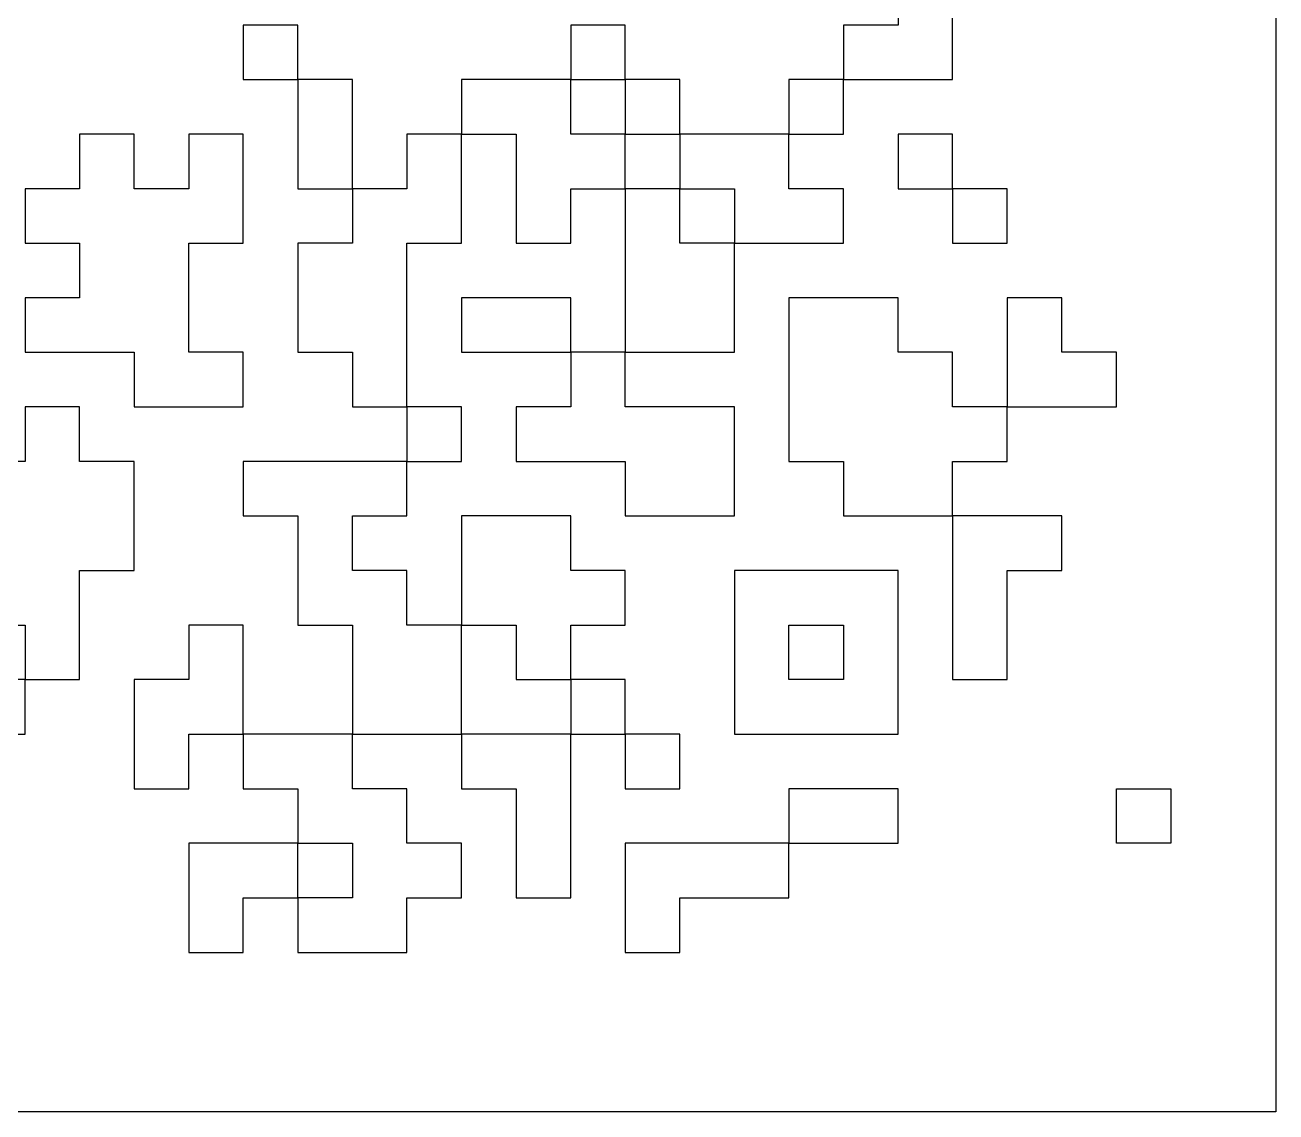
# Model space of a CAD drawing. Header units: millimetres. Extents: x -49.6 to 28.4, y -1.8 to 76.2.
# Drawn here: x -20.09 to 28.43, y -1.79 to 40.39 of the extents above; entities that cross this region are included whole.
import ezdxf

# ---------------------------------------------------------------- set-up
doc = ezdxf.new("R2010")
doc.units = ezdxf.units.MM
doc.header["$MEASUREMENT"] = 0
doc.layers.add('Layer 1', color=7, linetype='Continuous')

msp = doc.modelspace()

# ---------------------------------------------------------------- linework, layer by layer
at = {"layer": 'Layer 1', "color": 35}
for points, knots in [([(-49.5668, -1.7899), (-49.5668, -1.7899), (28.4332, -1.7899), (28.4332, -1.7899), (28.4332, -1.7899), (28.4332, -1.7899), (28.4332, 76.2101), (28.4332, 76.2101), (28.4332, 76.2101), (28.4332, 76.2101), (-49.5668, 76.2101), (-49.5668, 76.2101), (-49.5668, 76.2101), (-49.5668, 76.2101), (-49.5668, -1.7899), (-49.5668, -1.7899)], [0, 0, 0, 0, 0.2, 0.2, 0.2, 0.2, 0.4, 0.4, 0.4, 0.4, 0.6, 0.6, 0.6, 0.6, 1, 1, 1, 1]), ([(11.6582, 40.385), (11.6582, 40.385), (13.7749, 40.385), (13.7749, 40.385), (13.7749, 40.385), (13.7749, 40.385), (13.7749, 42.5017), (13.7749, 42.5017), (13.7749, 42.5017), (13.7749, 42.5017), (13.7749, 44.6184), (13.7749, 44.6184), (13.7749, 44.6184), (13.7749, 44.6184), (15.8915, 44.6184), (15.8915, 44.6184), (15.8915, 44.6184), (15.8915, 44.6184), (15.8916, 44.6184), (15.8916, 44.6184), (15.8916, 44.6184), (15.8916, 44.6184), (18.0082, 44.6184), (18.0082, 44.6184), (18.0082, 44.6184), (18.0082, 44.6184), (18.0082, 42.5017), (18.0082, 42.5017), (18.0082, 42.5017), (18.0082, 42.5017), (15.8915, 42.5017), (15.8915, 42.5017), (15.8915, 42.5017), (15.8915, 42.5017), (15.8915, 40.3851), (15.8915, 40.3851), (15.8915, 40.3851), (15.8915, 40.3851), (15.8915, 40.385), (15.8915, 40.385), (15.8915, 40.385), (15.8915, 40.385), (15.8915, 38.2684), (15.8915, 38.2684), (15.8915, 38.2684), (15.8915, 38.2684), (13.7749, 38.2684), (13.7749, 38.2684), (13.7749, 38.2684), (13.7749, 38.2684), (11.6582, 38.2684), (11.6582, 38.2684), (11.6582, 38.2684), (11.6582, 38.2684), (11.6582, 40.385), (11.6582, 40.385)], [0, 0, 0, 0, 0.0666667, 0.0666667, 0.0666667, 0.0666667, 0.1333333, 0.1333333, 0.1333333, 0.1333333, 0.2, 0.2, 0.2, 0.2, 0.2666667, 0.2666667, 0.2666667, 0.2666667, 0.3333333, 0.3333333, 0.3333333, 0.3333333, 0.4, 0.4, 0.4, 0.4, 0.4666667, 0.4666667, 0.4666667, 0.4666667, 0.5333333, 0.5333333, 0.5333333, 0.5333333, 0.6, 0.6, 0.6, 0.6, 0.6666667, 0.6666667, 0.6666667, 0.6666667, 0.7333333, 0.7333333, 0.7333333, 0.7333333, 0.8, 0.8, 0.8, 0.8, 0.8666667, 0.8666667, 0.8666667, 0.8666667, 1, 1, 1, 1]), ([(-11.6251, 40.385), (-11.6251, 40.385), (-9.5085, 40.385), (-9.5085, 40.385), (-9.5085, 40.385), (-9.5085, 40.385), (-9.5085, 38.2684), (-9.5085, 38.2684), (-9.5085, 38.2684), (-9.5085, 38.2684), (-11.6251, 38.2684), (-11.6251, 38.2684), (-11.6251, 38.2684), (-11.6251, 38.2684), (-11.6251, 40.385), (-11.6251, 40.385)], [0, 0, 0, 0, 0.2, 0.2, 0.2, 0.2, 0.4, 0.4, 0.4, 0.4, 0.6, 0.6, 0.6, 0.6, 1, 1, 1, 1]), ([(1.0749, 40.385), (1.0749, 40.385), (3.1915, 40.385), (3.1915, 40.385), (3.1915, 40.385), (3.1915, 40.385), (3.1915, 38.2684), (3.1915, 38.2684), (3.1915, 38.2684), (3.1915, 38.2684), (1.0749, 38.2684), (1.0749, 38.2684), (1.0749, 38.2684), (1.0749, 38.2684), (1.0749, 40.385), (1.0749, 40.385)], [0, 0, 0, 0, 0.2, 0.2, 0.2, 0.2, 0.4, 0.4, 0.4, 0.4, 0.6, 0.6, 0.6, 0.6, 1, 1, 1, 1]), ([(-9.5084, 38.2684), (-9.5084, 38.2684), (-7.3918, 38.2684), (-7.3918, 38.2684), (-7.3918, 38.2684), (-7.3918, 38.2684), (-7.3918, 36.1518), (-7.3918, 36.1518), (-7.3918, 36.1518), (-7.3918, 36.1518), (-7.3918, 36.1517), (-7.3918, 36.1517), (-7.3918, 36.1517), (-7.3918, 36.1517), (-7.3918, 34.0351), (-7.3918, 34.0351), (-7.3918, 34.0351), (-7.3918, 34.0351), (-9.5084, 34.0351), (-9.5084, 34.0351), (-9.5084, 34.0351), (-9.5084, 34.0351), (-9.5084, 36.1517), (-9.5084, 36.1517), (-9.5084, 36.1517), (-9.5084, 36.1517), (-9.5084, 36.1518), (-9.5084, 36.1518), (-9.5084, 36.1518), (-9.5084, 36.1518), (-9.5084, 38.2684), (-9.5084, 38.2684)], [0, 0, 0, 0, 0.1111111, 0.1111111, 0.1111111, 0.1111111, 0.2222222, 0.2222222, 0.2222222, 0.2222222, 0.3333333, 0.3333333, 0.3333333, 0.3333333, 0.4444444, 0.4444444, 0.4444444, 0.4444444, 0.5555556, 0.5555556, 0.5555556, 0.5555556, 0.6666667, 0.6666667, 0.6666667, 0.6666667, 0.7777778, 0.7777778, 0.7777778, 0.7777778, 1, 1, 1, 1]), ([(-3.1584, 38.2684), (-3.1584, 38.2684), (-1.0418, 38.2684), (-1.0418, 38.2684), (-1.0418, 38.2684), (-1.0418, 38.2684), (1.0749, 38.2684), (1.0749, 38.2684), (1.0749, 38.2684), (1.0749, 38.2684), (1.0749, 36.1517), (1.0749, 36.1517), (1.0749, 36.1517), (1.0749, 36.1517), (3.1915, 36.1517), (3.1915, 36.1517), (3.1915, 36.1517), (3.1915, 36.1517), (3.1915, 34.0351), (3.1915, 34.0351), (3.1915, 34.0351), (3.1915, 34.0351), (1.0749, 34.0351), (1.0749, 34.0351), (1.0749, 34.0351), (1.0749, 34.0351), (1.0749, 31.9184), (1.0749, 31.9184), (1.0749, 31.9184), (1.0749, 31.9184), (-1.0418, 31.9184), (-1.0418, 31.9184), (-1.0418, 31.9184), (-1.0418, 31.9184), (-1.0418, 34.0351), (-1.0418, 34.0351), (-1.0418, 34.0351), (-1.0418, 34.0351), (-1.0418, 36.1518), (-1.0418, 36.1518), (-1.0418, 36.1518), (-1.0418, 36.1518), (-3.1584, 36.1518), (-3.1584, 36.1518), (-3.1584, 36.1518), (-3.1584, 36.1518), (-3.1584, 38.2684), (-3.1584, 38.2684)], [0, 0, 0, 0, 0.0769231, 0.0769231, 0.0769231, 0.0769231, 0.1538462, 0.1538462, 0.1538462, 0.1538462, 0.2307692, 0.2307692, 0.2307692, 0.2307692, 0.3076923, 0.3076923, 0.3076923, 0.3076923, 0.3846154, 0.3846154, 0.3846154, 0.3846154, 0.4615385, 0.4615385, 0.4615385, 0.4615385, 0.5384615, 0.5384615, 0.5384615, 0.5384615, 0.6153846, 0.6153846, 0.6153846, 0.6153846, 0.6923077, 0.6923077, 0.6923077, 0.6923077, 0.7692308, 0.7692308, 0.7692308, 0.7692308, 0.8461538, 0.8461538, 0.8461538, 0.8461538, 1, 1, 1, 1]), ([(3.1916, 38.2684), (3.1916, 38.2684), (5.3082, 38.2684), (5.3082, 38.2684), (5.3082, 38.2684), (5.3082, 38.2684), (5.3082, 36.1518), (5.3082, 36.1518), (5.3082, 36.1518), (5.3082, 36.1518), (3.1916, 36.1518), (3.1916, 36.1518), (3.1916, 36.1518), (3.1916, 36.1518), (3.1916, 38.2684), (3.1916, 38.2684)], [0, 0, 0, 0, 0.2, 0.2, 0.2, 0.2, 0.4, 0.4, 0.4, 0.4, 0.6, 0.6, 0.6, 0.6, 1, 1, 1, 1]), ([(11.6582, 38.2684), (11.6582, 38.2684), (11.6582, 36.1518), (11.6582, 36.1518), (11.6582, 36.1518), (11.6582, 36.1518), (9.5416, 36.1518), (9.5416, 36.1518), (9.5416, 36.1518), (9.5416, 36.1518), (9.5416, 38.2684), (9.5416, 38.2684), (9.5416, 38.2684), (9.5416, 38.2684), (11.6582, 38.2684), (11.6582, 38.2684)], [0, 0, 0, 0, 0.2, 0.2, 0.2, 0.2, 0.4, 0.4, 0.4, 0.4, 0.6, 0.6, 0.6, 0.6, 1, 1, 1, 1]), ([(-20.0917, 29.8017), (-20.0917, 29.8017), (-17.9751, 29.8017), (-17.9751, 29.8017), (-17.9751, 29.8017), (-17.9751, 29.8017), (-17.9751, 31.9184), (-17.9751, 31.9184), (-17.9751, 31.9184), (-17.9751, 31.9184), (-20.0917, 31.9184), (-20.0917, 31.9184), (-20.0917, 31.9184), (-20.0917, 31.9184), (-20.0917, 34.0351), (-20.0917, 34.0351), (-20.0917, 34.0351), (-20.0917, 34.0351), (-17.9751, 34.0351), (-17.9751, 34.0351), (-17.9751, 34.0351), (-17.9751, 34.0351), (-17.9751, 36.1517), (-17.9751, 36.1517), (-17.9751, 36.1517), (-17.9751, 36.1517), (-15.8584, 36.1517), (-15.8584, 36.1517), (-15.8584, 36.1517), (-15.8584, 36.1517), (-15.8584, 34.0351), (-15.8584, 34.0351), (-15.8584, 34.0351), (-15.8584, 34.0351), (-13.7417, 34.0351), (-13.7417, 34.0351), (-13.7417, 34.0351), (-13.7417, 34.0351), (-13.7417, 36.1517), (-13.7417, 36.1517), (-13.7417, 36.1517), (-13.7417, 36.1517), (-11.6251, 36.1517), (-11.6251, 36.1517), (-11.6251, 36.1517), (-11.6251, 36.1517), (-11.6251, 34.0351), (-11.6251, 34.0351), (-11.6251, 34.0351), (-11.6251, 34.0351), (-11.6251, 31.9184), (-11.6251, 31.9184), (-11.6251, 31.9184), (-11.6251, 31.9184), (-13.7418, 31.9184), (-13.7418, 31.9184), (-13.7418, 31.9184), (-13.7418, 31.9184), (-13.7418, 29.8018), (-13.7418, 29.8018), (-13.7418, 29.8018), (-13.7418, 29.8018), (-13.7418, 29.8017), (-13.7418, 29.8017), (-13.7418, 29.8017), (-13.7418, 29.8017), (-13.7418, 27.6851), (-13.7418, 27.6851), (-13.7418, 27.6851), (-13.7418, 27.6851), (-11.6251, 27.6851), (-11.6251, 27.6851), (-11.6251, 27.6851), (-11.6251, 27.6851), (-11.6251, 25.5684), (-11.6251, 25.5684), (-11.6251, 25.5684), (-11.6251, 25.5684), (-13.7417, 25.5684), (-13.7417, 25.5684), (-13.7417, 25.5684), (-13.7417, 25.5684), (-13.7418, 25.5684), (-13.7418, 25.5684), (-13.7418, 25.5684), (-13.7418, 25.5684), (-15.8584, 25.5684), (-15.8584, 25.5684), (-15.8584, 25.5684), (-15.8584, 25.5684), (-15.8584, 27.6851), (-15.8584, 27.6851), (-15.8584, 27.6851), (-15.8584, 27.6851), (-17.9751, 27.6851), (-17.9751, 27.6851), (-17.9751, 27.6851), (-17.9751, 27.6851), (-20.0917, 27.6851), (-20.0917, 27.6851), (-20.0917, 27.6851), (-20.0917, 27.6851), (-20.0917, 29.8017), (-20.0917, 29.8017)], [0, 0, 0, 0, 0.037037, 0.037037, 0.037037, 0.037037, 0.0740741, 0.0740741, 0.0740741, 0.0740741, 0.1111111, 0.1111111, 0.1111111, 0.1111111, 0.1481481, 0.1481481, 0.1481481, 0.1481481, 0.1851852, 0.1851852, 0.1851852, 0.1851852, 0.2222222, 0.2222222, 0.2222222, 0.2222222, 0.2592593, 0.2592593, 0.2592593, 0.2592593, 0.2962963, 0.2962963, 0.2962963, 0.2962963, 0.3333333, 0.3333333, 0.3333333, 0.3333333, 0.3703704, 0.3703704, 0.3703704, 0.3703704, 0.4074074, 0.4074074, 0.4074074, 0.4074074, 0.4444444, 0.4444444, 0.4444444, 0.4444444, 0.4814815, 0.4814815, 0.4814815, 0.4814815, 0.5185185, 0.5185185, 0.5185185, 0.5185185, 0.5555556, 0.5555556, 0.5555556, 0.5555556, 0.5925926, 0.5925926, 0.5925926, 0.5925926, 0.6296296, 0.6296296, 0.6296296, 0.6296296, 0.6666667, 0.6666667, 0.6666667, 0.6666667, 0.7037037, 0.7037037, 0.7037037, 0.7037037, 0.7407407, 0.7407407, 0.7407407, 0.7407407, 0.7777778, 0.7777778, 0.7777778, 0.7777778, 0.8148148, 0.8148148, 0.8148148, 0.8148148, 0.8518519, 0.8518519, 0.8518519, 0.8518519, 0.8888889, 0.8888889, 0.8888889, 0.8888889, 0.9259259, 0.9259259, 0.9259259, 0.9259259, 1, 1, 1, 1]), ([(-9.5084, 31.9184), (-9.5084, 31.9184), (-7.3918, 31.9184), (-7.3918, 31.9184), (-7.3918, 31.9184), (-7.3918, 31.9184), (-7.3918, 34.0351), (-7.3918, 34.0351), (-7.3918, 34.0351), (-7.3918, 34.0351), (-5.2751, 34.0351), (-5.2751, 34.0351), (-5.2751, 34.0351), (-5.2751, 34.0351), (-5.2751, 36.1517), (-5.2751, 36.1517), (-5.2751, 36.1517), (-5.2751, 36.1517), (-3.1585, 36.1517), (-3.1585, 36.1517), (-3.1585, 36.1517), (-3.1585, 36.1517), (-3.1585, 34.0351), (-3.1585, 34.0351), (-3.1585, 34.0351), (-3.1585, 34.0351), (-3.1585, 31.9184), (-3.1585, 31.9184), (-3.1585, 31.9184), (-3.1585, 31.9184), (-5.2751, 31.9184), (-5.2751, 31.9184), (-5.2751, 31.9184), (-5.2751, 31.9184), (-5.2751, 29.8018), (-5.2751, 29.8018), (-5.2751, 29.8018), (-5.2751, 29.8018), (-5.2751, 29.8017), (-5.2751, 29.8017), (-5.2751, 29.8017), (-5.2751, 29.8017), (-5.2751, 27.6851), (-5.2751, 27.6851), (-5.2751, 27.6851), (-5.2751, 27.6851), (-5.2751, 25.5684), (-5.2751, 25.5684), (-5.2751, 25.5684), (-5.2751, 25.5684), (-7.3918, 25.5684), (-7.3918, 25.5684), (-7.3918, 25.5684), (-7.3918, 25.5684), (-7.3918, 27.6851), (-7.3918, 27.6851), (-7.3918, 27.6851), (-7.3918, 27.6851), (-9.5084, 27.6851), (-9.5084, 27.6851), (-9.5084, 27.6851), (-9.5084, 27.6851), (-9.5084, 29.8017), (-9.5084, 29.8017), (-9.5084, 29.8017), (-9.5084, 29.8017), (-9.5084, 29.8018), (-9.5084, 29.8018), (-9.5084, 29.8018), (-9.5084, 29.8018), (-9.5084, 31.9184), (-9.5084, 31.9184)], [0, 0, 0, 0, 0.0526316, 0.0526316, 0.0526316, 0.0526316, 0.1052632, 0.1052632, 0.1052632, 0.1052632, 0.1578947, 0.1578947, 0.1578947, 0.1578947, 0.2105263, 0.2105263, 0.2105263, 0.2105263, 0.2631579, 0.2631579, 0.2631579, 0.2631579, 0.3157895, 0.3157895, 0.3157895, 0.3157895, 0.3684211, 0.3684211, 0.3684211, 0.3684211, 0.4210526, 0.4210526, 0.4210526, 0.4210526, 0.4736842, 0.4736842, 0.4736842, 0.4736842, 0.5263158, 0.5263158, 0.5263158, 0.5263158, 0.5789474, 0.5789474, 0.5789474, 0.5789474, 0.6315789, 0.6315789, 0.6315789, 0.6315789, 0.6842105, 0.6842105, 0.6842105, 0.6842105, 0.7368421, 0.7368421, 0.7368421, 0.7368421, 0.7894737, 0.7894737, 0.7894737, 0.7894737, 0.8421053, 0.8421053, 0.8421053, 0.8421053, 0.8947368, 0.8947368, 0.8947368, 0.8947368, 1, 1, 1, 1]), ([(9.5415, 36.1517), (9.5415, 36.1517), (9.5415, 34.0351), (9.5415, 34.0351), (9.5415, 34.0351), (9.5415, 34.0351), (11.6582, 34.0351), (11.6582, 34.0351), (11.6582, 34.0351), (11.6582, 34.0351), (11.6582, 31.9184), (11.6582, 31.9184), (11.6582, 31.9184), (11.6582, 31.9184), (9.5416, 31.9184), (9.5416, 31.9184), (9.5416, 31.9184), (9.5416, 31.9184), (9.5415, 31.9184), (9.5415, 31.9184), (9.5415, 31.9184), (9.5415, 31.9184), (7.4249, 31.9184), (7.4249, 31.9184), (7.4249, 31.9184), (7.4249, 31.9184), (7.4249, 34.0351), (7.4249, 34.0351), (7.4249, 34.0351), (7.4249, 34.0351), (5.3082, 34.0351), (5.3082, 34.0351), (5.3082, 34.0351), (5.3082, 34.0351), (5.3082, 36.1517), (5.3082, 36.1517), (5.3082, 36.1517), (5.3082, 36.1517), (7.4249, 36.1517), (7.4249, 36.1517), (7.4249, 36.1517), (7.4249, 36.1517), (9.5415, 36.1517), (9.5415, 36.1517)], [0, 0, 0, 0, 0.0833333, 0.0833333, 0.0833333, 0.0833333, 0.1666667, 0.1666667, 0.1666667, 0.1666667, 0.25, 0.25, 0.25, 0.25, 0.3333333, 0.3333333, 0.3333333, 0.3333333, 0.4166667, 0.4166667, 0.4166667, 0.4166667, 0.5, 0.5, 0.5, 0.5, 0.5833333, 0.5833333, 0.5833333, 0.5833333, 0.6666667, 0.6666667, 0.6666667, 0.6666667, 0.75, 0.75, 0.75, 0.75, 0.8333333, 0.8333333, 0.8333333, 0.8333333, 1, 1, 1, 1]), ([(13.7749, 36.1517), (13.7749, 36.1517), (15.8915, 36.1517), (15.8915, 36.1517), (15.8915, 36.1517), (15.8915, 36.1517), (15.8915, 34.0351), (15.8915, 34.0351), (15.8915, 34.0351), (15.8915, 34.0351), (13.7749, 34.0351), (13.7749, 34.0351), (13.7749, 34.0351), (13.7749, 34.0351), (13.7749, 36.1517), (13.7749, 36.1517)], [0, 0, 0, 0, 0.2, 0.2, 0.2, 0.2, 0.4, 0.4, 0.4, 0.4, 0.6, 0.6, 0.6, 0.6, 1, 1, 1, 1]), ([(5.3082, 34.0351), (5.3082, 34.0351), (5.3082, 31.9184), (5.3082, 31.9184), (5.3082, 31.9184), (5.3082, 31.9184), (7.4249, 31.9184), (7.4249, 31.9184), (7.4249, 31.9184), (7.4249, 31.9184), (7.4249, 29.8018), (7.4249, 29.8018), (7.4249, 29.8018), (7.4249, 29.8018), (7.4249, 29.8017), (7.4249, 29.8017), (7.4249, 29.8017), (7.4249, 29.8017), (7.4249, 27.6851), (7.4249, 27.6851), (7.4249, 27.6851), (7.4249, 27.6851), (5.3082, 27.6851), (5.3082, 27.6851), (5.3082, 27.6851), (5.3082, 27.6851), (3.1916, 27.6851), (3.1916, 27.6851), (3.1916, 27.6851), (3.1916, 27.6851), (3.1916, 29.8017), (3.1916, 29.8017), (3.1916, 29.8017), (3.1916, 29.8017), (3.1916, 29.8018), (3.1916, 29.8018), (3.1916, 29.8018), (3.1916, 29.8018), (3.1916, 31.9184), (3.1916, 31.9184), (3.1916, 31.9184), (3.1916, 31.9184), (3.1916, 34.0351), (3.1916, 34.0351), (3.1916, 34.0351), (3.1916, 34.0351), (5.3082, 34.0351), (5.3082, 34.0351)], [0, 0, 0, 0, 0.0769231, 0.0769231, 0.0769231, 0.0769231, 0.1538462, 0.1538462, 0.1538462, 0.1538462, 0.2307692, 0.2307692, 0.2307692, 0.2307692, 0.3076923, 0.3076923, 0.3076923, 0.3076923, 0.3846154, 0.3846154, 0.3846154, 0.3846154, 0.4615385, 0.4615385, 0.4615385, 0.4615385, 0.5384615, 0.5384615, 0.5384615, 0.5384615, 0.6153846, 0.6153846, 0.6153846, 0.6153846, 0.6923077, 0.6923077, 0.6923077, 0.6923077, 0.7692308, 0.7692308, 0.7692308, 0.7692308, 0.8461538, 0.8461538, 0.8461538, 0.8461538, 1, 1, 1, 1]), ([(15.8916, 34.0351), (15.8916, 34.0351), (18.0082, 34.0351), (18.0082, 34.0351), (18.0082, 34.0351), (18.0082, 34.0351), (18.0082, 31.9184), (18.0082, 31.9184), (18.0082, 31.9184), (18.0082, 31.9184), (15.8916, 31.9184), (15.8916, 31.9184), (15.8916, 31.9184), (15.8916, 31.9184), (15.8916, 34.0351), (15.8916, 34.0351)], [0, 0, 0, 0, 0.2, 0.2, 0.2, 0.2, 0.4, 0.4, 0.4, 0.4, 0.6, 0.6, 0.6, 0.6, 1, 1, 1, 1]), ([(1.0749, 29.8017), (1.0749, 29.8017), (1.0749, 27.6851), (1.0749, 27.6851), (1.0749, 27.6851), (1.0749, 27.6851), (-1.0418, 27.6851), (-1.0418, 27.6851), (-1.0418, 27.6851), (-1.0418, 27.6851), (-3.1584, 27.6851), (-3.1584, 27.6851), (-3.1584, 27.6851), (-3.1584, 27.6851), (-3.1584, 29.8017), (-3.1584, 29.8017), (-3.1584, 29.8017), (-3.1584, 29.8017), (-1.0418, 29.8017), (-1.0418, 29.8017), (-1.0418, 29.8017), (-1.0418, 29.8017), (1.0749, 29.8017), (1.0749, 29.8017)], [0, 0, 0, 0, 0.1428571, 0.1428571, 0.1428571, 0.1428571, 0.2857143, 0.2857143, 0.2857143, 0.2857143, 0.4285714, 0.4285714, 0.4285714, 0.4285714, 0.5714286, 0.5714286, 0.5714286, 0.5714286, 0.7142857, 0.7142857, 0.7142857, 0.7142857, 1, 1, 1, 1]), ([(9.5416, 29.8017), (9.5416, 29.8017), (11.6582, 29.8017), (11.6582, 29.8017), (11.6582, 29.8017), (11.6582, 29.8017), (13.7749, 29.8017), (13.7749, 29.8017), (13.7749, 29.8017), (13.7749, 29.8017), (13.7749, 27.6851), (13.7749, 27.6851), (13.7749, 27.6851), (13.7749, 27.6851), (15.8915, 27.6851), (15.8915, 27.6851), (15.8915, 27.6851), (15.8915, 27.6851), (15.8915, 25.5684), (15.8915, 25.5684), (15.8915, 25.5684), (15.8915, 25.5684), (18.0082, 25.5684), (18.0082, 25.5684), (18.0082, 25.5684), (18.0082, 25.5684), (18.0082, 23.4518), (18.0082, 23.4518), (18.0082, 23.4518), (18.0082, 23.4518), (15.8915, 23.4518), (15.8915, 23.4518), (15.8915, 23.4518), (15.8915, 23.4518), (15.8915, 21.3351), (15.8915, 21.3351), (15.8915, 21.3351), (15.8915, 21.3351), (13.7749, 21.3351), (13.7749, 21.3351), (13.7749, 21.3351), (13.7749, 21.3351), (11.6582, 21.3351), (11.6582, 21.3351), (11.6582, 21.3351), (11.6582, 21.3351), (11.6582, 23.4518), (11.6582, 23.4518), (11.6582, 23.4518), (11.6582, 23.4518), (9.5416, 23.4518), (9.5416, 23.4518), (9.5416, 23.4518), (9.5416, 23.4518), (9.5416, 25.5684), (9.5416, 25.5684), (9.5416, 25.5684), (9.5416, 25.5684), (9.5416, 27.6851), (9.5416, 27.6851), (9.5416, 27.6851), (9.5416, 27.6851), (9.5416, 29.8017), (9.5416, 29.8017)], [0, 0, 0, 0, 0.0588235, 0.0588235, 0.0588235, 0.0588235, 0.1176471, 0.1176471, 0.1176471, 0.1176471, 0.1764706, 0.1764706, 0.1764706, 0.1764706, 0.2352941, 0.2352941, 0.2352941, 0.2352941, 0.2941176, 0.2941176, 0.2941176, 0.2941176, 0.3529412, 0.3529412, 0.3529412, 0.3529412, 0.4117647, 0.4117647, 0.4117647, 0.4117647, 0.4705882, 0.4705882, 0.4705882, 0.4705882, 0.5294118, 0.5294118, 0.5294118, 0.5294118, 0.5882353, 0.5882353, 0.5882353, 0.5882353, 0.6470588, 0.6470588, 0.6470588, 0.6470588, 0.7058824, 0.7058824, 0.7058824, 0.7058824, 0.7647059, 0.7647059, 0.7647059, 0.7647059, 0.8235294, 0.8235294, 0.8235294, 0.8235294, 0.8823529, 0.8823529, 0.8823529, 0.8823529, 1, 1, 1, 1]), ([(18.0082, 29.8017), (18.0082, 29.8017), (20.1248, 29.8017), (20.1248, 29.8017), (20.1248, 29.8017), (20.1248, 29.8017), (20.1248, 27.6851), (20.1248, 27.6851), (20.1248, 27.6851), (20.1248, 27.6851), (22.2415, 27.6851), (22.2415, 27.6851), (22.2415, 27.6851), (22.2415, 27.6851), (22.2415, 25.5684), (22.2415, 25.5684), (22.2415, 25.5684), (22.2415, 25.5684), (20.1249, 25.5684), (20.1249, 25.5684), (20.1249, 25.5684), (20.1249, 25.5684), (20.1248, 25.5684), (20.1248, 25.5684), (20.1248, 25.5684), (20.1248, 25.5684), (18.0082, 25.5684), (18.0082, 25.5684), (18.0082, 25.5684), (18.0082, 25.5684), (18.0082, 27.6851), (18.0082, 27.6851), (18.0082, 27.6851), (18.0082, 27.6851), (18.0082, 29.8017), (18.0082, 29.8017)], [0, 0, 0, 0, 0.1, 0.1, 0.1, 0.1, 0.2, 0.2, 0.2, 0.2, 0.3, 0.3, 0.3, 0.3, 0.4, 0.4, 0.4, 0.4, 0.5, 0.5, 0.5, 0.5, 0.6, 0.6, 0.6, 0.6, 0.7, 0.7, 0.7, 0.7, 0.8, 0.8, 0.8, 0.8, 1, 1, 1, 1]), ([(-1.0418, 25.5684), (-1.0418, 25.5684), (1.0749, 25.5684), (1.0749, 25.5684), (1.0749, 25.5684), (1.0749, 25.5684), (1.0749, 27.6851), (1.0749, 27.6851), (1.0749, 27.6851), (1.0749, 27.6851), (3.1915, 27.6851), (3.1915, 27.6851), (3.1915, 27.6851), (3.1915, 27.6851), (3.1915, 25.5684), (3.1915, 25.5684), (3.1915, 25.5684), (3.1915, 25.5684), (5.3082, 25.5684), (5.3082, 25.5684), (5.3082, 25.5684), (5.3082, 25.5684), (7.4249, 25.5684), (7.4249, 25.5684), (7.4249, 25.5684), (7.4249, 25.5684), (7.4249, 23.4518), (7.4249, 23.4518), (7.4249, 23.4518), (7.4249, 23.4518), (7.4249, 23.4517), (7.4249, 23.4517), (7.4249, 23.4517), (7.4249, 23.4517), (7.4249, 21.3351), (7.4249, 21.3351), (7.4249, 21.3351), (7.4249, 21.3351), (5.3082, 21.3351), (5.3082, 21.3351), (5.3082, 21.3351), (5.3082, 21.3351), (3.1916, 21.3351), (3.1916, 21.3351), (3.1916, 21.3351), (3.1916, 21.3351), (3.1916, 23.4518), (3.1916, 23.4518), (3.1916, 23.4518), (3.1916, 23.4518), (1.0749, 23.4518), (1.0749, 23.4518), (1.0749, 23.4518), (1.0749, 23.4518), (-1.0418, 23.4518), (-1.0418, 23.4518), (-1.0418, 23.4518), (-1.0418, 23.4518), (-1.0418, 25.5684), (-1.0418, 25.5684)], [0, 0, 0, 0, 0.0625, 0.0625, 0.0625, 0.0625, 0.125, 0.125, 0.125, 0.125, 0.1875, 0.1875, 0.1875, 0.1875, 0.25, 0.25, 0.25, 0.25, 0.3125, 0.3125, 0.3125, 0.3125, 0.375, 0.375, 0.375, 0.375, 0.4375, 0.4375, 0.4375, 0.4375, 0.5, 0.5, 0.5, 0.5, 0.5625, 0.5625, 0.5625, 0.5625, 0.625, 0.625, 0.625, 0.625, 0.6875, 0.6875, 0.6875, 0.6875, 0.75, 0.75, 0.75, 0.75, 0.8125, 0.8125, 0.8125, 0.8125, 0.875, 0.875, 0.875, 0.875, 1, 1, 1, 1]), ([(-24.3251, 25.5684), (-24.3251, 25.5684), (-22.2084, 25.5684), (-22.2084, 25.5684), (-22.2084, 25.5684), (-22.2084, 25.5684), (-22.2084, 23.4517), (-22.2084, 23.4517), (-22.2084, 23.4517), (-22.2084, 23.4517), (-20.0917, 23.4517), (-20.0917, 23.4517), (-20.0917, 23.4517), (-20.0917, 23.4517), (-20.0917, 25.5684), (-20.0917, 25.5684), (-20.0917, 25.5684), (-20.0917, 25.5684), (-17.9751, 25.5684), (-17.9751, 25.5684), (-17.9751, 25.5684), (-17.9751, 25.5684), (-17.9751, 23.4517), (-17.9751, 23.4517), (-17.9751, 23.4517), (-17.9751, 23.4517), (-15.8584, 23.4517), (-15.8584, 23.4517), (-15.8584, 23.4517), (-15.8584, 23.4517), (-15.8584, 21.3351), (-15.8584, 21.3351), (-15.8584, 21.3351), (-15.8584, 21.3351), (-15.8584, 19.2184), (-15.8584, 19.2184), (-15.8584, 19.2184), (-15.8584, 19.2184), (-17.9751, 19.2184), (-17.9751, 19.2184), (-17.9751, 19.2184), (-17.9751, 19.2184), (-17.9751, 17.1018), (-17.9751, 17.1018), (-17.9751, 17.1018), (-17.9751, 17.1018), (-17.9751, 17.1017), (-17.9751, 17.1017), (-17.9751, 17.1017), (-17.9751, 17.1017), (-17.9751, 14.9851), (-17.9751, 14.9851), (-17.9751, 14.9851), (-17.9751, 14.9851), (-20.0917, 14.9851), (-20.0917, 14.9851), (-20.0917, 14.9851), (-20.0917, 14.9851), (-20.0917, 17.1018), (-20.0917, 17.1018), (-20.0917, 17.1018), (-20.0917, 17.1018), (-22.2084, 17.1018), (-22.2084, 17.1018), (-22.2084, 17.1018), (-22.2084, 17.1018), (-22.2084, 14.9851), (-22.2084, 14.9851), (-22.2084, 14.9851), (-22.2084, 14.9851), (-20.0918, 14.9851), (-20.0918, 14.9851), (-20.0918, 14.9851), (-20.0918, 14.9851), (-20.0918, 12.8684), (-20.0918, 12.8684), (-20.0918, 12.8684), (-20.0918, 12.8684), (-22.2084, 12.8684), (-22.2084, 12.8684), (-22.2084, 12.8684), (-22.2084, 12.8684), (-22.2084, 10.7518), (-22.2084, 10.7518), (-22.2084, 10.7518), (-22.2084, 10.7518), (-22.2084, 10.7517), (-22.2084, 10.7517), (-22.2084, 10.7517), (-22.2084, 10.7517), (-22.2084, 8.6351), (-22.2084, 8.6351), (-22.2084, 8.6351), (-22.2084, 8.6351), (-24.3251, 8.6351), (-24.3251, 8.6351), (-24.3251, 8.6351), (-24.3251, 8.6351), (-24.3251, 10.7517), (-24.3251, 10.7517), (-24.3251, 10.7517), (-24.3251, 10.7517), (-24.3251, 10.7518), (-24.3251, 10.7518), (-24.3251, 10.7518), (-24.3251, 10.7518), (-24.3251, 12.8684), (-24.3251, 12.8684), (-24.3251, 12.8684), (-24.3251, 12.8684), (-24.3251, 14.9851), (-24.3251, 14.9851), (-24.3251, 14.9851), (-24.3251, 14.9851), (-24.3251, 17.1017), (-24.3251, 17.1017), (-24.3251, 17.1017), (-24.3251, 17.1017), (-24.3251, 17.1018), (-24.3251, 17.1018), (-24.3251, 17.1018), (-24.3251, 17.1018), (-24.3251, 19.2184), (-24.3251, 19.2184), (-24.3251, 19.2184), (-24.3251, 19.2184), (-24.3251, 21.3351), (-24.3251, 21.3351), (-24.3251, 21.3351), (-24.3251, 21.3351), (-24.3251, 23.4517), (-24.3251, 23.4517), (-24.3251, 23.4517), (-24.3251, 23.4517), (-24.3251, 23.4518), (-24.3251, 23.4518), (-24.3251, 23.4518), (-24.3251, 23.4518), (-24.3251, 25.5684), (-24.3251, 25.5684)], [0, 0, 0, 0, 0.0277778, 0.0277778, 0.0277778, 0.0277778, 0.0555556, 0.0555556, 0.0555556, 0.0555556, 0.0833333, 0.0833333, 0.0833333, 0.0833333, 0.1111111, 0.1111111, 0.1111111, 0.1111111, 0.1388889, 0.1388889, 0.1388889, 0.1388889, 0.1666667, 0.1666667, 0.1666667, 0.1666667, 0.1944444, 0.1944444, 0.1944444, 0.1944444, 0.2222222, 0.2222222, 0.2222222, 0.2222222, 0.25, 0.25, 0.25, 0.25, 0.2777778, 0.2777778, 0.2777778, 0.2777778, 0.3055556, 0.3055556, 0.3055556, 0.3055556, 0.3333333, 0.3333333, 0.3333333, 0.3333333, 0.3611111, 0.3611111, 0.3611111, 0.3611111, 0.3888889, 0.3888889, 0.3888889, 0.3888889, 0.4166667, 0.4166667, 0.4166667, 0.4166667, 0.4444444, 0.4444444, 0.4444444, 0.4444444, 0.4722222, 0.4722222, 0.4722222, 0.4722222, 0.5, 0.5, 0.5, 0.5, 0.5277778, 0.5277778, 0.5277778, 0.5277778, 0.5555556, 0.5555556, 0.5555556, 0.5555556, 0.5833333, 0.5833333, 0.5833333, 0.5833333, 0.6111111, 0.6111111, 0.6111111, 0.6111111, 0.6388889, 0.6388889, 0.6388889, 0.6388889, 0.6666667, 0.6666667, 0.6666667, 0.6666667, 0.6944444, 0.6944444, 0.6944444, 0.6944444, 0.7222222, 0.7222222, 0.7222222, 0.7222222, 0.75, 0.75, 0.75, 0.75, 0.7777778, 0.7777778, 0.7777778, 0.7777778, 0.8055556, 0.8055556, 0.8055556, 0.8055556, 0.8333333, 0.8333333, 0.8333333, 0.8333333, 0.8611111, 0.8611111, 0.8611111, 0.8611111, 0.8888889, 0.8888889, 0.8888889, 0.8888889, 0.9166667, 0.9166667, 0.9166667, 0.9166667, 0.9444444, 0.9444444, 0.9444444, 0.9444444, 1, 1, 1, 1]), ([(-5.2751, 25.5684), (-5.2751, 25.5684), (-3.1585, 25.5684), (-3.1585, 25.5684), (-3.1585, 25.5684), (-3.1585, 25.5684), (-3.1585, 23.4518), (-3.1585, 23.4518), (-3.1585, 23.4518), (-3.1585, 23.4518), (-5.2751, 23.4518), (-5.2751, 23.4518), (-5.2751, 23.4518), (-5.2751, 23.4518), (-5.2751, 25.5684), (-5.2751, 25.5684)], [0, 0, 0, 0, 0.2, 0.2, 0.2, 0.2, 0.4, 0.4, 0.4, 0.4, 0.6, 0.6, 0.6, 0.6, 1, 1, 1, 1]), ([(-11.6251, 23.4517), (-11.6251, 23.4517), (-9.5085, 23.4517), (-9.5085, 23.4517), (-9.5085, 23.4517), (-9.5085, 23.4517), (-9.5084, 23.4517), (-9.5084, 23.4517), (-9.5084, 23.4517), (-9.5084, 23.4517), (-7.3918, 23.4517), (-7.3918, 23.4517), (-7.3918, 23.4517), (-7.3918, 23.4517), (-5.2751, 23.4517), (-5.2751, 23.4517), (-5.2751, 23.4517), (-5.2751, 23.4517), (-5.2751, 21.3351), (-5.2751, 21.3351), (-5.2751, 21.3351), (-5.2751, 21.3351), (-7.3918, 21.3351), (-7.3918, 21.3351), (-7.3918, 21.3351), (-7.3918, 21.3351), (-7.3918, 19.2184), (-7.3918, 19.2184), (-7.3918, 19.2184), (-7.3918, 19.2184), (-5.2751, 19.2184), (-5.2751, 19.2184), (-5.2751, 19.2184), (-5.2751, 19.2184), (-5.2751, 17.1017), (-5.2751, 17.1017), (-5.2751, 17.1017), (-5.2751, 17.1017), (-3.1585, 17.1017), (-3.1585, 17.1017), (-3.1585, 17.1017), (-3.1585, 17.1017), (-3.1585, 14.9851), (-3.1585, 14.9851), (-3.1585, 14.9851), (-3.1585, 14.9851), (-3.1585, 12.8684), (-3.1585, 12.8684), (-3.1585, 12.8684), (-3.1585, 12.8684), (-5.2751, 12.8684), (-5.2751, 12.8684), (-5.2751, 12.8684), (-5.2751, 12.8684), (-7.3918, 12.8684), (-7.3918, 12.8684), (-7.3918, 12.8684), (-7.3918, 12.8684), (-7.3918, 14.9851), (-7.3918, 14.9851), (-7.3918, 14.9851), (-7.3918, 14.9851), (-7.3918, 17.1018), (-7.3918, 17.1018), (-7.3918, 17.1018), (-7.3918, 17.1018), (-9.5084, 17.1018), (-9.5084, 17.1018), (-9.5084, 17.1018), (-9.5084, 17.1018), (-9.5084, 19.2184), (-9.5084, 19.2184), (-9.5084, 19.2184), (-9.5084, 19.2184), (-9.5084, 21.3351), (-9.5084, 21.3351), (-9.5084, 21.3351), (-9.5084, 21.3351), (-11.6251, 21.3351), (-11.6251, 21.3351), (-11.6251, 21.3351), (-11.6251, 21.3351), (-11.6251, 23.4517), (-11.6251, 23.4517)], [0, 0, 0, 0, 0.0454545, 0.0454545, 0.0454545, 0.0454545, 0.0909091, 0.0909091, 0.0909091, 0.0909091, 0.1363636, 0.1363636, 0.1363636, 0.1363636, 0.1818182, 0.1818182, 0.1818182, 0.1818182, 0.2272727, 0.2272727, 0.2272727, 0.2272727, 0.2727273, 0.2727273, 0.2727273, 0.2727273, 0.3181818, 0.3181818, 0.3181818, 0.3181818, 0.3636364, 0.3636364, 0.3636364, 0.3636364, 0.4090909, 0.4090909, 0.4090909, 0.4090909, 0.4545455, 0.4545455, 0.4545455, 0.4545455, 0.5, 0.5, 0.5, 0.5, 0.5454545, 0.5454545, 0.5454545, 0.5454545, 0.5909091, 0.5909091, 0.5909091, 0.5909091, 0.6363636, 0.6363636, 0.6363636, 0.6363636, 0.6818182, 0.6818182, 0.6818182, 0.6818182, 0.7272727, 0.7272727, 0.7272727, 0.7272727, 0.7727273, 0.7727273, 0.7727273, 0.7727273, 0.8181818, 0.8181818, 0.8181818, 0.8181818, 0.8636364, 0.8636364, 0.8636364, 0.8636364, 0.9090909, 0.9090909, 0.9090909, 0.9090909, 1, 1, 1, 1]), ([(-3.1584, 21.3351), (-3.1584, 21.3351), (-1.0418, 21.3351), (-1.0418, 21.3351), (-1.0418, 21.3351), (-1.0418, 21.3351), (1.0749, 21.3351), (1.0749, 21.3351), (1.0749, 21.3351), (1.0749, 21.3351), (1.0749, 19.2184), (1.0749, 19.2184), (1.0749, 19.2184), (1.0749, 19.2184), (3.1915, 19.2184), (3.1915, 19.2184), (3.1915, 19.2184), (3.1915, 19.2184), (3.1915, 17.1018), (3.1915, 17.1018), (3.1915, 17.1018), (3.1915, 17.1018), (1.0749, 17.1018), (1.0749, 17.1018), (1.0749, 17.1018), (1.0749, 17.1018), (1.0749, 14.9851), (1.0749, 14.9851), (1.0749, 14.9851), (1.0749, 14.9851), (-1.0418, 14.9851), (-1.0418, 14.9851), (-1.0418, 14.9851), (-1.0418, 14.9851), (-1.0418, 17.1018), (-1.0418, 17.1018), (-1.0418, 17.1018), (-1.0418, 17.1018), (-3.1584, 17.1018), (-3.1584, 17.1018), (-3.1584, 17.1018), (-3.1584, 17.1018), (-3.1584, 19.2184), (-3.1584, 19.2184), (-3.1584, 19.2184), (-3.1584, 19.2184), (-3.1584, 21.3351), (-3.1584, 21.3351)], [0, 0, 0, 0, 0.0769231, 0.0769231, 0.0769231, 0.0769231, 0.1538462, 0.1538462, 0.1538462, 0.1538462, 0.2307692, 0.2307692, 0.2307692, 0.2307692, 0.3076923, 0.3076923, 0.3076923, 0.3076923, 0.3846154, 0.3846154, 0.3846154, 0.3846154, 0.4615385, 0.4615385, 0.4615385, 0.4615385, 0.5384615, 0.5384615, 0.5384615, 0.5384615, 0.6153846, 0.6153846, 0.6153846, 0.6153846, 0.6923077, 0.6923077, 0.6923077, 0.6923077, 0.7692308, 0.7692308, 0.7692308, 0.7692308, 0.8461538, 0.8461538, 0.8461538, 0.8461538, 1, 1, 1, 1]), ([(15.8916, 21.3351), (15.8916, 21.3351), (18.0082, 21.3351), (18.0082, 21.3351), (18.0082, 21.3351), (18.0082, 21.3351), (20.1248, 21.3351), (20.1248, 21.3351), (20.1248, 21.3351), (20.1248, 21.3351), (20.1248, 19.2184), (20.1248, 19.2184), (20.1248, 19.2184), (20.1248, 19.2184), (18.0082, 19.2184), (18.0082, 19.2184), (18.0082, 19.2184), (18.0082, 19.2184), (18.0082, 17.1018), (18.0082, 17.1018), (18.0082, 17.1018), (18.0082, 17.1018), (18.0082, 17.1017), (18.0082, 17.1017), (18.0082, 17.1017), (18.0082, 17.1017), (18.0082, 14.9851), (18.0082, 14.9851), (18.0082, 14.9851), (18.0082, 14.9851), (15.8916, 14.9851), (15.8916, 14.9851), (15.8916, 14.9851), (15.8916, 14.9851), (15.8916, 17.1017), (15.8916, 17.1017), (15.8916, 17.1017), (15.8916, 17.1017), (15.8916, 17.1018), (15.8916, 17.1018), (15.8916, 17.1018), (15.8916, 17.1018), (15.8916, 19.2184), (15.8916, 19.2184), (15.8916, 19.2184), (15.8916, 19.2184), (15.8916, 21.3351), (15.8916, 21.3351)], [0, 0, 0, 0, 0.0769231, 0.0769231, 0.0769231, 0.0769231, 0.1538462, 0.1538462, 0.1538462, 0.1538462, 0.2307692, 0.2307692, 0.2307692, 0.2307692, 0.3076923, 0.3076923, 0.3076923, 0.3076923, 0.3846154, 0.3846154, 0.3846154, 0.3846154, 0.4615385, 0.4615385, 0.4615385, 0.4615385, 0.5384615, 0.5384615, 0.5384615, 0.5384615, 0.6153846, 0.6153846, 0.6153846, 0.6153846, 0.6923077, 0.6923077, 0.6923077, 0.6923077, 0.7692308, 0.7692308, 0.7692308, 0.7692308, 0.8461538, 0.8461538, 0.8461538, 0.8461538, 1, 1, 1, 1]), ([(7.4249, 19.2184), (7.4249, 19.2184), (9.5415, 19.2184), (9.5415, 19.2184), (9.5415, 19.2184), (9.5415, 19.2184), (9.5416, 19.2184), (9.5416, 19.2184), (9.5416, 19.2184), (9.5416, 19.2184), (11.6582, 19.2184), (11.6582, 19.2184), (11.6582, 19.2184), (11.6582, 19.2184), (13.7749, 19.2184), (13.7749, 19.2184), (13.7749, 19.2184), (13.7749, 19.2184), (13.7749, 17.1018), (13.7749, 17.1018), (13.7749, 17.1018), (13.7749, 17.1018), (13.7749, 17.1017), (13.7749, 17.1017), (13.7749, 17.1017), (13.7749, 17.1017), (13.7749, 14.9851), (13.7749, 14.9851), (13.7749, 14.9851), (13.7749, 14.9851), (13.7749, 12.8684), (13.7749, 12.8684), (13.7749, 12.8684), (13.7749, 12.8684), (11.6582, 12.8684), (11.6582, 12.8684), (11.6582, 12.8684), (11.6582, 12.8684), (9.5416, 12.8684), (9.5416, 12.8684), (9.5416, 12.8684), (9.5416, 12.8684), (9.5415, 12.8684), (9.5415, 12.8684), (9.5415, 12.8684), (9.5415, 12.8684), (7.4249, 12.8684), (7.4249, 12.8684), (7.4249, 12.8684), (7.4249, 12.8684), (7.4249, 14.9851), (7.4249, 14.9851), (7.4249, 14.9851), (7.4249, 14.9851), (7.4249, 17.1017), (7.4249, 17.1017), (7.4249, 17.1017), (7.4249, 17.1017), (7.4249, 17.1018), (7.4249, 17.1018), (7.4249, 17.1018), (7.4249, 17.1018), (7.4249, 19.2184), (7.4249, 19.2184)], [0, 0, 0, 0, 0.0588235, 0.0588235, 0.0588235, 0.0588235, 0.1176471, 0.1176471, 0.1176471, 0.1176471, 0.1764706, 0.1764706, 0.1764706, 0.1764706, 0.2352941, 0.2352941, 0.2352941, 0.2352941, 0.2941176, 0.2941176, 0.2941176, 0.2941176, 0.3529412, 0.3529412, 0.3529412, 0.3529412, 0.4117647, 0.4117647, 0.4117647, 0.4117647, 0.4705882, 0.4705882, 0.4705882, 0.4705882, 0.5294118, 0.5294118, 0.5294118, 0.5294118, 0.5882353, 0.5882353, 0.5882353, 0.5882353, 0.6470588, 0.6470588, 0.6470588, 0.6470588, 0.7058824, 0.7058824, 0.7058824, 0.7058824, 0.7647059, 0.7647059, 0.7647059, 0.7647059, 0.8235294, 0.8235294, 0.8235294, 0.8235294, 0.8823529, 0.8823529, 0.8823529, 0.8823529, 1, 1, 1, 1]), ([(-15.8584, 14.9851), (-15.8584, 14.9851), (-13.7417, 14.9851), (-13.7417, 14.9851), (-13.7417, 14.9851), (-13.7417, 14.9851), (-13.7417, 17.1017), (-13.7417, 17.1017), (-13.7417, 17.1017), (-13.7417, 17.1017), (-11.6251, 17.1017), (-11.6251, 17.1017), (-11.6251, 17.1017), (-11.6251, 17.1017), (-11.6251, 14.9851), (-11.6251, 14.9851), (-11.6251, 14.9851), (-11.6251, 14.9851), (-11.6251, 12.8684), (-11.6251, 12.8684), (-11.6251, 12.8684), (-11.6251, 12.8684), (-13.7418, 12.8684), (-13.7418, 12.8684), (-13.7418, 12.8684), (-13.7418, 12.8684), (-13.7418, 10.7518), (-13.7418, 10.7518), (-13.7418, 10.7518), (-13.7418, 10.7518), (-15.8584, 10.7518), (-15.8584, 10.7518), (-15.8584, 10.7518), (-15.8584, 10.7518), (-15.8584, 12.8684), (-15.8584, 12.8684), (-15.8584, 12.8684), (-15.8584, 12.8684), (-15.8584, 14.9851), (-15.8584, 14.9851)], [0, 0, 0, 0, 0.0909091, 0.0909091, 0.0909091, 0.0909091, 0.1818182, 0.1818182, 0.1818182, 0.1818182, 0.2727273, 0.2727273, 0.2727273, 0.2727273, 0.3636364, 0.3636364, 0.3636364, 0.3636364, 0.4545455, 0.4545455, 0.4545455, 0.4545455, 0.5454545, 0.5454545, 0.5454545, 0.5454545, 0.6363636, 0.6363636, 0.6363636, 0.6363636, 0.7272727, 0.7272727, 0.7272727, 0.7272727, 0.8181818, 0.8181818, 0.8181818, 0.8181818, 1, 1, 1, 1]), ([(9.5415, 14.9851), (9.5415, 14.9851), (11.6582, 14.9851), (11.6582, 14.9851), (11.6582, 14.9851), (11.6582, 14.9851), (11.6582, 17.1018), (11.6582, 17.1018), (11.6582, 17.1018), (11.6582, 17.1018), (9.5415, 17.1018), (9.5415, 17.1018), (9.5415, 17.1018), (9.5415, 17.1018), (9.5415, 14.9851), (9.5415, 14.9851)], [0, 0, 0, 0, 0.2, 0.2, 0.2, 0.2, 0.4, 0.4, 0.4, 0.4, 0.6, 0.6, 0.6, 0.6, 1, 1, 1, 1]), ([(1.0749, 14.9851), (1.0749, 14.9851), (3.1915, 14.9851), (3.1915, 14.9851), (3.1915, 14.9851), (3.1915, 14.9851), (3.1915, 12.8684), (3.1915, 12.8684), (3.1915, 12.8684), (3.1915, 12.8684), (1.0749, 12.8684), (1.0749, 12.8684), (1.0749, 12.8684), (1.0749, 12.8684), (1.0749, 14.9851), (1.0749, 14.9851)], [0, 0, 0, 0, 0.2, 0.2, 0.2, 0.2, 0.4, 0.4, 0.4, 0.4, 0.6, 0.6, 0.6, 0.6, 1, 1, 1, 1]), ([(-9.5084, 6.5184), (-9.5084, 6.5184), (-7.3918, 6.5184), (-7.3918, 6.5184), (-7.3918, 6.5184), (-7.3918, 6.5184), (-7.3918, 8.6351), (-7.3918, 8.6351), (-7.3918, 8.6351), (-7.3918, 8.6351), (-9.5084, 8.6351), (-9.5084, 8.6351), (-9.5084, 8.6351), (-9.5084, 8.6351), (-9.5084, 10.7518), (-9.5084, 10.7518), (-9.5084, 10.7518), (-9.5084, 10.7518), (-11.6251, 10.7518), (-11.6251, 10.7518), (-11.6251, 10.7518), (-11.6251, 10.7518), (-11.6251, 12.8684), (-11.6251, 12.8684), (-11.6251, 12.8684), (-11.6251, 12.8684), (-9.5085, 12.8684), (-9.5085, 12.8684), (-9.5085, 12.8684), (-9.5085, 12.8684), (-9.5084, 12.8684), (-9.5084, 12.8684), (-9.5084, 12.8684), (-9.5084, 12.8684), (-7.3918, 12.8684), (-7.3918, 12.8684), (-7.3918, 12.8684), (-7.3918, 12.8684), (-7.3918, 10.7517), (-7.3918, 10.7517), (-7.3918, 10.7517), (-7.3918, 10.7517), (-5.2751, 10.7517), (-5.2751, 10.7517), (-5.2751, 10.7517), (-5.2751, 10.7517), (-5.2751, 8.6351), (-5.2751, 8.6351), (-5.2751, 8.6351), (-5.2751, 8.6351), (-3.1585, 8.6351), (-3.1585, 8.6351), (-3.1585, 8.6351), (-3.1585, 8.6351), (-3.1585, 6.5185), (-3.1585, 6.5185), (-3.1585, 6.5185), (-3.1585, 6.5185), (-5.2751, 6.5185), (-5.2751, 6.5185), (-5.2751, 6.5185), (-5.2751, 6.5185), (-5.2751, 4.4018), (-5.2751, 4.4018), (-5.2751, 4.4018), (-5.2751, 4.4018), (-7.3918, 4.4018), (-7.3918, 4.4018), (-7.3918, 4.4018), (-7.3918, 4.4018), (-9.5084, 4.4018), (-9.5084, 4.4018), (-9.5084, 4.4018), (-9.5084, 4.4018), (-9.5084, 6.5184), (-9.5084, 6.5184)], [0, 0, 0, 0, 0.05, 0.05, 0.05, 0.05, 0.1, 0.1, 0.1, 0.1, 0.15, 0.15, 0.15, 0.15, 0.2, 0.2, 0.2, 0.2, 0.25, 0.25, 0.25, 0.25, 0.3, 0.3, 0.3, 0.3, 0.35, 0.35, 0.35, 0.35, 0.4, 0.4, 0.4, 0.4, 0.45, 0.45, 0.45, 0.45, 0.5, 0.5, 0.5, 0.5, 0.55, 0.55, 0.55, 0.55, 0.6, 0.6, 0.6, 0.6, 0.65, 0.65, 0.65, 0.65, 0.7, 0.7, 0.7, 0.7, 0.75, 0.75, 0.75, 0.75, 0.8, 0.8, 0.8, 0.8, 0.85, 0.85, 0.85, 0.85, 0.9, 0.9, 0.9, 0.9, 1, 1, 1, 1]), ([(-3.1584, 12.8684), (-3.1584, 12.8684), (-1.0418, 12.8684), (-1.0418, 12.8684), (-1.0418, 12.8684), (-1.0418, 12.8684), (1.0749, 12.8684), (1.0749, 12.8684), (1.0749, 12.8684), (1.0749, 12.8684), (1.0749, 10.7518), (1.0749, 10.7518), (1.0749, 10.7518), (1.0749, 10.7518), (1.0749, 10.7517), (1.0749, 10.7517), (1.0749, 10.7517), (1.0749, 10.7517), (1.0749, 8.6351), (1.0749, 8.6351), (1.0749, 8.6351), (1.0749, 8.6351), (1.0749, 6.5185), (1.0749, 6.5185), (1.0749, 6.5185), (1.0749, 6.5185), (-1.0418, 6.5185), (-1.0418, 6.5185), (-1.0418, 6.5185), (-1.0418, 6.5185), (-1.0418, 8.6351), (-1.0418, 8.6351), (-1.0418, 8.6351), (-1.0418, 8.6351), (-1.0418, 10.7518), (-1.0418, 10.7518), (-1.0418, 10.7518), (-1.0418, 10.7518), (-3.1584, 10.7518), (-3.1584, 10.7518), (-3.1584, 10.7518), (-3.1584, 10.7518), (-3.1584, 12.8684), (-3.1584, 12.8684)], [0, 0, 0, 0, 0.0833333, 0.0833333, 0.0833333, 0.0833333, 0.1666667, 0.1666667, 0.1666667, 0.1666667, 0.25, 0.25, 0.25, 0.25, 0.3333333, 0.3333333, 0.3333333, 0.3333333, 0.4166667, 0.4166667, 0.4166667, 0.4166667, 0.5, 0.5, 0.5, 0.5, 0.5833333, 0.5833333, 0.5833333, 0.5833333, 0.6666667, 0.6666667, 0.6666667, 0.6666667, 0.75, 0.75, 0.75, 0.75, 0.8333333, 0.8333333, 0.8333333, 0.8333333, 1, 1, 1, 1]), ([(3.1916, 12.8684), (3.1916, 12.8684), (5.3082, 12.8684), (5.3082, 12.8684), (5.3082, 12.8684), (5.3082, 12.8684), (5.3082, 10.7518), (5.3082, 10.7518), (5.3082, 10.7518), (5.3082, 10.7518), (3.1916, 10.7518), (3.1916, 10.7518), (3.1916, 10.7518), (3.1916, 10.7518), (3.1916, 12.8684), (3.1916, 12.8684)], [0, 0, 0, 0, 0.2, 0.2, 0.2, 0.2, 0.4, 0.4, 0.4, 0.4, 0.6, 0.6, 0.6, 0.6, 1, 1, 1, 1]), ([(9.5416, 10.7517), (9.5416, 10.7517), (11.6582, 10.7517), (11.6582, 10.7517), (11.6582, 10.7517), (11.6582, 10.7517), (13.7749, 10.7517), (13.7749, 10.7517), (13.7749, 10.7517), (13.7749, 10.7517), (13.7749, 8.6351), (13.7749, 8.6351), (13.7749, 8.6351), (13.7749, 8.6351), (11.6582, 8.6351), (11.6582, 8.6351), (11.6582, 8.6351), (11.6582, 8.6351), (9.5416, 8.6351), (9.5416, 8.6351), (9.5416, 8.6351), (9.5416, 8.6351), (9.5416, 10.7517), (9.5416, 10.7517)], [0, 0, 0, 0, 0.1428571, 0.1428571, 0.1428571, 0.1428571, 0.2857143, 0.2857143, 0.2857143, 0.2857143, 0.4285714, 0.4285714, 0.4285714, 0.4285714, 0.5714286, 0.5714286, 0.5714286, 0.5714286, 0.7142857, 0.7142857, 0.7142857, 0.7142857, 1, 1, 1, 1]), ([(22.2415, 8.6351), (22.2415, 8.6351), (24.3582, 8.6351), (24.3582, 8.6351), (24.3582, 8.6351), (24.3582, 8.6351), (24.3582, 10.7518), (24.3582, 10.7518), (24.3582, 10.7518), (24.3582, 10.7518), (22.2415, 10.7518), (22.2415, 10.7518), (22.2415, 10.7518), (22.2415, 10.7518), (22.2415, 8.6351), (22.2415, 8.6351)], [0, 0, 0, 0, 0.2, 0.2, 0.2, 0.2, 0.4, 0.4, 0.4, 0.4, 0.6, 0.6, 0.6, 0.6, 1, 1, 1, 1]), ([(-13.7417, 8.6351), (-13.7417, 8.6351), (-11.6251, 8.6351), (-11.6251, 8.6351), (-11.6251, 8.6351), (-11.6251, 8.6351), (-9.5085, 8.6351), (-9.5085, 8.6351), (-9.5085, 8.6351), (-9.5085, 8.6351), (-9.5085, 6.5185), (-9.5085, 6.5185), (-9.5085, 6.5185), (-9.5085, 6.5185), (-11.6251, 6.5185), (-11.6251, 6.5185), (-11.6251, 6.5185), (-11.6251, 6.5185), (-11.6251, 4.4018), (-11.6251, 4.4018), (-11.6251, 4.4018), (-11.6251, 4.4018), (-13.7417, 4.4018), (-13.7417, 4.4018), (-13.7417, 4.4018), (-13.7417, 4.4018), (-13.7417, 6.5184), (-13.7417, 6.5184), (-13.7417, 6.5184), (-13.7417, 6.5184), (-13.7417, 6.5185), (-13.7417, 6.5185), (-13.7417, 6.5185), (-13.7417, 6.5185), (-13.7417, 8.6351), (-13.7417, 8.6351)], [0, 0, 0, 0, 0.1, 0.1, 0.1, 0.1, 0.2, 0.2, 0.2, 0.2, 0.3, 0.3, 0.3, 0.3, 0.4, 0.4, 0.4, 0.4, 0.5, 0.5, 0.5, 0.5, 0.6, 0.6, 0.6, 0.6, 0.7, 0.7, 0.7, 0.7, 0.8, 0.8, 0.8, 0.8, 1, 1, 1, 1]), ([(3.1916, 8.6351), (3.1916, 8.6351), (5.3082, 8.6351), (5.3082, 8.6351), (5.3082, 8.6351), (5.3082, 8.6351), (7.4249, 8.6351), (7.4249, 8.6351), (7.4249, 8.6351), (7.4249, 8.6351), (9.5415, 8.6351), (9.5415, 8.6351), (9.5415, 8.6351), (9.5415, 8.6351), (9.5415, 6.5185), (9.5415, 6.5185), (9.5415, 6.5185), (9.5415, 6.5185), (7.4249, 6.5185), (7.4249, 6.5185), (7.4249, 6.5185), (7.4249, 6.5185), (5.3082, 6.5185), (5.3082, 6.5185), (5.3082, 6.5185), (5.3082, 6.5185), (5.3082, 4.4018), (5.3082, 4.4018), (5.3082, 4.4018), (5.3082, 4.4018), (3.1916, 4.4018), (3.1916, 4.4018), (3.1916, 4.4018), (3.1916, 4.4018), (3.1916, 6.5184), (3.1916, 6.5184), (3.1916, 6.5184), (3.1916, 6.5184), (3.1916, 6.5185), (3.1916, 6.5185), (3.1916, 6.5185), (3.1916, 6.5185), (3.1916, 8.6351), (3.1916, 8.6351)], [0, 0, 0, 0, 0.0833333, 0.0833333, 0.0833333, 0.0833333, 0.1666667, 0.1666667, 0.1666667, 0.1666667, 0.25, 0.25, 0.25, 0.25, 0.3333333, 0.3333333, 0.3333333, 0.3333333, 0.4166667, 0.4166667, 0.4166667, 0.4166667, 0.5, 0.5, 0.5, 0.5, 0.5833333, 0.5833333, 0.5833333, 0.5833333, 0.6666667, 0.6666667, 0.6666667, 0.6666667, 0.75, 0.75, 0.75, 0.75, 0.8333333, 0.8333333, 0.8333333, 0.8333333, 1, 1, 1, 1])]:
    msp.add_open_spline(points, degree=3, knots=knots, dxfattribs=at)

doc.saveas('drawing.dxf')
